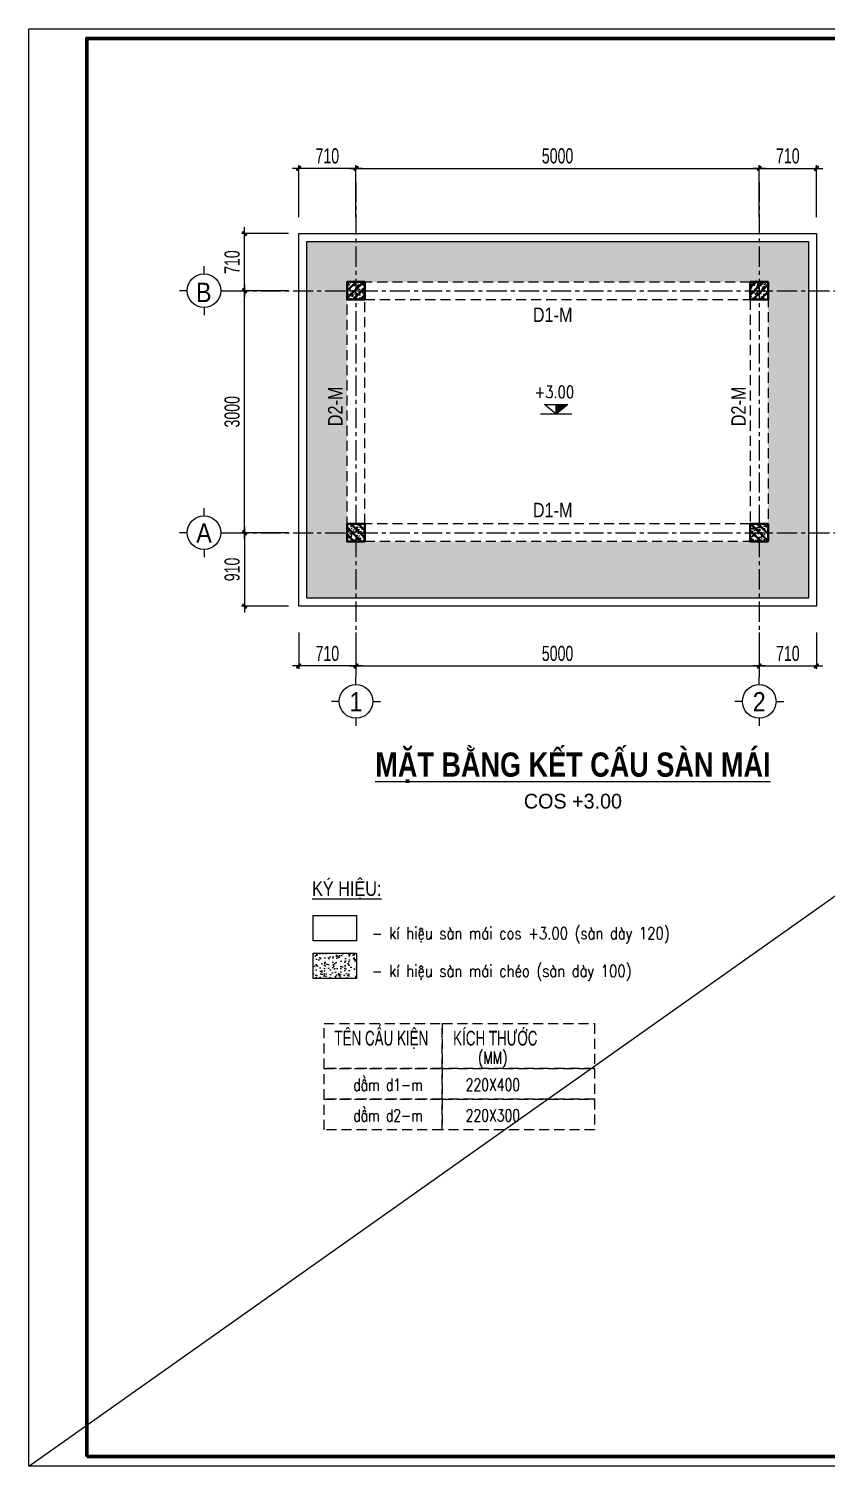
# Model space of a CAD drawing. Header units: millimetres. Extents: x 19378 to 228036, y -611253 to -527887.
# Drawn here: x 186036 to 195925, y -566167 to -548347 of the extents above; entities that cross this region are included whole.
import ezdxf
from ezdxf.enums import TextEntityAlignment as Align

# ---------------------------------------------------------------- set-up
doc = ezdxf.new("R2010")
doc.units = ezdxf.units.MM
doc.header["$MEASUREMENT"] = 0
doc.header["$PDMODE"] = 32
for name, pattern in [('CENTERX2', [4, 2.5, -0.5, 0.5, -0.5]), ('DASHDOT', [1, 0.5, -0.25, 0, -0.25]), ('HIDDEN', [0.375, 0.25, -0.125])]:
    doc.linetypes.add(name, pattern=pattern)
doc.layers.get('Defpoints').update_dxf_attribs({"color": 1})
doc.layers.add('KCS_Plotter', color=11, linetype='Continuous', plot=False)
doc.layers.add('Khungten_LCDI', color=7, linetype='Continuous')
for name, color, linetype, lineweight in [('LC Dim', 8, 'Continuous', 18), ('LC Hatch', 252, 'Continuous', 9), ('LC ISO', 153, 'Continuous', 13), ('LC MANH DUT', 35, 'HIDDEN', 5), ('LC Net dam2', 6, 'Continuous', 40), ('LC Net manh', 236, 'Continuous', 5), ('LC Net thay', 7, 'Continuous', 25), ('LC Net truc', 8, 'DASHDOT', 13), ('LC Text1', 3, 'Continuous', 20), ('LC Text2', 7, 'Continuous', 25)]:
    doc.layers.add(name, color=color, linetype=linetype, lineweight=lineweight)
doc.styles.add('HOATBIF', font='hoatbif.shx', dxfattribs={"width": 0.7})
doc.styles.add('Khungten', font='VHAVAN_1.TTF', dxfattribs={"width": 0.9, "height": 5000})
doc.styles.add('LC 1', font='VHAVANB_1.TTF')
doc.styles.add('LC 2', font='VHARIALN_1.TTF', dxfattribs={"width": 0.7})
doc.styles.add('LC 3', font='vnsimli.shx', dxfattribs={"width": 0.75})
doc.styles.add('LC3', font='VHARIALB_1.TTF', dxfattribs={"width": 0.8})
doc.styles.add('T1', font='Vnsimli.shx', dxfattribs={"width": 0.8})
doc.styles.add('T2', font='VHARIAL_1.TTF', dxfattribs={"width": 0.8})
doc.styles.add('Title', font='VHBLACK_1.TTF', dxfattribs={"width": 0.8})
doc.dimstyles.new('1-100', dxfattribs={"dimscale": 100, "dimtxt": 2.5, "dimasz": 0.35, "dimexe": 0.5, "dimexo": 0, "dimgap": 0.8, "dimtad": 1, "dimdec": 0, "dimzin": 0, "dimdsep": 46, "dimtxsty": 'HOATBIF', "dimblk1": 'DOT', "dimblk2": 'DOT', "dimsah": 1, "dimcen": -1, "dimdle": 1, "dimclrd": 256, "dimclre": 256, "dimclrt": 4, "dimadec": 3, "dimazin": 2, "dimtfac": 0.333333, "dimtdec": 0, "dimtix": 1, "dimtmove": 2, "dimatfit": 3, "dimldrblk": 'DOT', "dimfxl": 1, "dimtvp": 0.833333, "dimtolj": 1, "dimtzin": 0, "dimarcsym": 0})

# ---------------------------------------------------------------- blocks, each defined once
blk = doc.blocks.new('DOT')
at = {"layer": 'LC Dim'}
blk.add_line((-3, 0), (3, 0), dxfattribs=at)
at = {"layer": 'LC Dim', "color": 4}
blk.add_line((-1, -1), (1, 1), dxfattribs=at)
blk.add_lwpolyline([(0.5, 1), (-1, -0.5), (-0.5, -1), (1, 0.5)], close=True, dxfattribs=at)
blk = doc.blocks.new('*D60')
at = {"layer": 'Defpoints', "color": 0, "ltscale": 2, "transparency": 16777216}
for p in [(190093, -555831), (195093, -555831), (195093, -556246)]:
    blk.add_point(p, dxfattribs=at)
at = {"layer": 'LC Dim', "lineweight": -2, "ltscale": 2, "transparency": 16777216}
for p, q in [((190093, -555831), (190093, -556283)), ((195093, -555831), (195093, -556283)), ((190119, -556246), (195067, -556246))]:
    blk.add_line(p, q, dxfattribs=at)
at = {"layer": 'LC Dim', "lineweight": -2, "ltscale": 2, "transparency": 16777216, "xscale": 26.25, "yscale": 26.25, "zscale": 26.25, "rotation": 180}
blk.add_blockref('DOT', (190093, -556246), dxfattribs=at)
at = {"layer": 'LC Dim', "lineweight": -2, "ltscale": 2, "transparency": 16777216, "xscale": 26.25, "yscale": 26.25, "zscale": 26.25}
blk.add_blockref('DOT', (195093, -556246), dxfattribs=at)
at = {"layer": 'LC Dim', "color": 4, "ltscale": 2, "transparency": 16777216, "insert": (192593, -556092), "char_height": 187.5, "attachment_point": 5, "style": 'HOATBIF'}
blk.add_mtext('\\A1;5000', dxfattribs=at)
blk = doc.blocks.new('*D64')
at = {"layer": 'Defpoints', "color": 0, "ltscale": 2, "transparency": 16777216}
for p in [(195093, -550078), (190093, -550681), (195093, -550681)]:
    blk.add_point(p, dxfattribs=at)
at = {"layer": 'LC Dim', "lineweight": -2, "ltscale": 2, "transparency": 16777216}
for p, q in [((190093, -550681), (190093, -550040)), ((190119, -550078), (195067, -550078)), ((195093, -550681), (195093, -550040))]:
    blk.add_line(p, q, dxfattribs=at)
at = {"layer": 'LC Dim', "lineweight": -2, "ltscale": 2, "transparency": 16777216, "xscale": 26.25, "yscale": 26.25, "zscale": 26.25, "rotation": 180}
blk.add_blockref('DOT', (190093, -550078), dxfattribs=at)
at = {"layer": 'LC Dim', "lineweight": -2, "ltscale": 2, "transparency": 16777216, "xscale": 26.25, "yscale": 26.25, "zscale": 26.25}
blk.add_blockref('DOT', (195093, -550078), dxfattribs=at)
at = {"layer": 'LC Dim', "color": 4, "ltscale": 2, "transparency": 16777216, "insert": (192593, -549924), "char_height": 187.5, "attachment_point": 5, "style": 'HOATBIF'}
blk.add_mtext('\\A1;5000', dxfattribs=at)
blk = doc.blocks.new('A$C244B5B27')
at = {"layer": 'LC Hatch'}
h = blk.add_hatch(dxfattribs=at)
h.set_pattern_fill('CHAU-01', color=256, scale=15, pattern_type=2)
h.set_pattern_definition([(50, (-1043319.22, 434015.82), (107.5890274, -9.41282), [11.25, -123.75]), (355, (-1043319.22, 434015.82), (-20.8127, 112.82882), [9, -99]), (100.4514, (-1043310.25, 434015.04), (86.776407, 103.415931), [9.561029, -105.171317]), (46.1842, (-1043319.22, 434045.82), (160.086157, -24.827852), [16.875, -185.625]), (96.6356, (-1043305.88, 434043.75), (140.199406, 146.11768), [14.341543, -157.75695]), (351.1842, (-1043319.22, 434045.82), (140.199292, 146.11779), [13.5, -148.5]), (21, (-1043304.22, 434038.32), (89.536058, -60.3928336), [11.25, -123.75]), (326, (-1043304.22, 434038.32), (36.4973, 108.772507), [9, -99]), (71.4514, (-1043296.76, 434033.29), (126.033394, 48.3795745), [9.561029, -105.171317]), (37.5, (-1043319.22, 434015.823), (1.8239783, 49.9340781), [0, -97.8, 0, -100.5, 0, -99.375]), (7.5, (-1043319.22, 434015.82), (39.4604306, 59.1617568), [0, -57.3, 0, -95.55, 0, -37.875]), (327.5, (-1043352.67, 434015.823), (80.0733654, -3.3832308), [0, -37.5, 0, -117, 0, -155.25]), (317.5, (-1043367.67, 434015.82), (87.4779254, 15.0157473), [0, -48.75, 0, -77.7, 0, -110.25]), (45, (-1043319.22, 434015.82), (-45.0780573, 45.0780573), []), (45, (-1043319.22, 434034.2), (-45.0780573, 45.0780573), [])])
h.paths.add_polyline_path([(110, 110), (-110, 110), (-110, -110), (110, -110)])
at = {"layer": 'LC Net dam2'}
blk.add_lwpolyline([(-110, -110), (110, -110), (110, 110), (-110, 110)], close=True, dxfattribs=at)
blk = doc.blocks.new('*D63')
at = {"layer": 'Defpoints', "color": 0, "ltscale": 2, "transparency": 16777216}
for p in [(188712, -551595), (189255, -551595), (189255, -554595)]:
    blk.add_point(p, dxfattribs=at)
at = {"layer": 'LC Dim', "lineweight": -2, "ltscale": 2, "transparency": 16777216}
for p, q in [((189255, -551595), (188674, -551595)), ((188712, -554568), (188712, -551621)), ((189255, -554595), (188674, -554595))]:
    blk.add_line(p, q, dxfattribs=at)
at = {"layer": 'LC Dim', "lineweight": -2, "ltscale": 2, "transparency": 16777216, "xscale": 26.25, "yscale": 26.25, "zscale": 26.25}
for p, rotation in [((188712, -551595), 90), ((188712, -554595), 270)]:
    blk.add_blockref('DOT', p, dxfattribs=dict(at, rotation=rotation))
at = {"layer": 'LC Dim', "color": 4, "ltscale": 2, "transparency": 16777216, "insert": (188558, -553095), "char_height": 187.5, "attachment_point": 5, "rotation": 90, "style": 'HOATBIF'}
blk.add_mtext('\\A1;3000', dxfattribs=at)
blk = doc.blocks.new('Nha o can bo nhan vien Trung doan')
at = {"layer": 'Defpoints', "lineweight": 0}
blk.add_lwpolyline([(-1200, -14850), (-1200, 14850), (40800, 14850), (40800, -14850)], close=True, dxfattribs=at)
at = {"layer": 'Khungten_LCDI', "color": 5, "lineweight": 60}
blk.add_lwpolyline([(0, -14650), (0, 14650), (40600, 14650), (40600, -14650)], close=True, dxfattribs=at)
at = {"color": 7, "style": 'Khungten', "width": 0.8}
for tag, p in [('REVISION', (39499, -10746)), ('NGAYHT', (39546, -11609))]:
    blk.add_attdef(tag, text='', height=200, dxfattribs=at).set_placement(p, align=Align.CENTER)
at = {"layer": 'LC Text1', "style": 'Title', "width": 1.485915}
for tag, p, p2 in [('TENBANVE1', (36913, -8886), (40339, -8886)), ('TENBANVE2', (36913, -9562), (40339, -9562))]:
    blk.add_attdef(tag, text='', height=250, dxfattribs=at).set_placement(p, p2, align=Align.FIT)
at = {"layer": 'LC Text1', "style": 'Title', "width": 0.7}
blk.add_attdef('SOBANVE', text='', height=250, dxfattribs=at).set_placement((39562, -13896), align=Align.CENTER)
blk = doc.blocks.new('Caodo1')
at = {"layer": 'LC Text1'}
blk.add_hatch(color=256, dxfattribs=at).paths.add_polyline_path([(0, 0), (243, 200), (0, 200)])
for p, q in [((324, 0), (-324, 0)), ((0, 0), (0, 200))]:
    blk.add_line(p, q, dxfattribs=at)
blk.add_lwpolyline([(-243, 200), (243, 200), (0, 0), (0, 0)], close=True, dxfattribs=at)
at = {"layer": 'LC Text1', "style": 'T1', "width": 0.8}
blk.add_attdef('%%P0,00', text='', height=250, dxfattribs=at).set_placement((-39, 460), align=Align.MIDDLE_CENTER)
blk = doc.blocks.new('TIEUDE1')
at = {"layer": 'LC Text2', "color": 7, "style": 'LC 1'}
blk.add_attdef('TIªU§Ò', text='', height=5, dxfattribs=at).set_placement((0, 0), align=Align.BOTTOM_CENTER)
blk.add_attdef('TL', text='', height=3, dxfattribs=at).set_placement((0, -2), align=Align.TOP_CENTER)
blk = doc.blocks.new('*D65')
at = {"layer": 'Defpoints', "color": 0, "ltscale": 2, "transparency": 16777216}
for p in [(189383, -555831), (190093, -555831), (189383, -556246)]:
    blk.add_point(p, dxfattribs=at)
at = {"layer": 'LC Dim', "lineweight": -2, "ltscale": 2, "transparency": 16777216}
for p, q in [((189383, -555831), (189383, -556283)), ((190093, -555831), (190093, -556283)), ((190067, -556246), (189409, -556246))]:
    blk.add_line(p, q, dxfattribs=at)
at = {"layer": 'LC Dim', "lineweight": -2, "ltscale": 2, "transparency": 16777216, "xscale": 26.25, "yscale": 26.25, "zscale": 26.25, "rotation": 180}
blk.add_blockref('DOT', (189383, -556246), dxfattribs=at)
at = {"layer": 'LC Dim', "lineweight": -2, "ltscale": 2, "transparency": 16777216, "xscale": 26.25, "yscale": 26.25, "zscale": 26.25}
blk.add_blockref('DOT', (190093, -556246), dxfattribs=at)
at = {"layer": 'LC Dim', "color": 4, "ltscale": 2, "transparency": 16777216, "insert": (189738, -556092), "char_height": 187.5, "attachment_point": 5, "style": 'HOATBIF'}
blk.add_mtext('\\A1;710', dxfattribs=at)
blk = doc.blocks.new('*D66')
at = {"layer": 'Defpoints', "color": 0, "ltscale": 2, "transparency": 16777216}
for p in [(195093, -555831), (195803, -555831), (195803, -556246)]:
    blk.add_point(p, dxfattribs=at)
at = {"layer": 'LC Dim', "lineweight": -2, "ltscale": 2, "transparency": 16777216}
for p, q in [((195093, -555831), (195093, -556283)), ((195803, -555831), (195803, -556283)), ((195119, -556246), (195777, -556246))]:
    blk.add_line(p, q, dxfattribs=at)
at = {"layer": 'LC Dim', "lineweight": -2, "ltscale": 2, "transparency": 16777216, "xscale": 26.25, "yscale": 26.25, "zscale": 26.25, "rotation": 180}
blk.add_blockref('DOT', (195093, -556246), dxfattribs=at)
at = {"layer": 'LC Dim', "lineweight": -2, "ltscale": 2, "transparency": 16777216, "xscale": 26.25, "yscale": 26.25, "zscale": 26.25}
blk.add_blockref('DOT', (195803, -556246), dxfattribs=at)
at = {"layer": 'LC Dim', "color": 4, "ltscale": 2, "transparency": 16777216, "insert": (195448, -556092), "char_height": 187.5, "attachment_point": 5, "style": 'HOATBIF'}
blk.add_mtext('\\A1;710', dxfattribs=at)
blk = doc.blocks.new('*D91')
at = {"layer": 'Defpoints', "color": 0, "ltscale": 2, "transparency": 16777216}
for p in [(188712, -550885), (189255, -550885), (189255, -551595)]:
    blk.add_point(p, dxfattribs=at)
at = {"layer": 'LC Dim', "lineweight": -2, "ltscale": 2, "transparency": 16777216}
for p, q in [((189255, -550885), (188674, -550885)), ((188712, -551568), (188712, -550911)), ((189255, -551595), (188674, -551595))]:
    blk.add_line(p, q, dxfattribs=at)
at = {"layer": 'LC Dim', "lineweight": -2, "ltscale": 2, "transparency": 16777216, "xscale": 26.25, "yscale": 26.25, "zscale": 26.25}
for p, rotation in [((188712, -550885), 90), ((188712, -551595), 270)]:
    blk.add_blockref('DOT', p, dxfattribs=dict(at, rotation=rotation))
at = {"layer": 'LC Dim', "color": 4, "ltscale": 2, "transparency": 16777216, "insert": (188558, -551240), "char_height": 187.5, "attachment_point": 5, "rotation": 90, "style": 'HOATBIF'}
blk.add_mtext('\\A1;710', dxfattribs=at)
blk = doc.blocks.new('*D92')
at = {"layer": 'Defpoints', "color": 0, "ltscale": 2, "transparency": 16777216}
for p in [(189255, -554595), (188712, -555505), (189255, -555505)]:
    blk.add_point(p, dxfattribs=at)
at = {"layer": 'LC Dim', "lineweight": -2, "ltscale": 2, "transparency": 16777216}
for p, q in [((189255, -554595), (188674, -554595)), ((188712, -554621), (188712, -555478)), ((189255, -555505), (188674, -555505))]:
    blk.add_line(p, q, dxfattribs=at)
at = {"layer": 'LC Dim', "lineweight": -2, "ltscale": 2, "transparency": 16777216, "xscale": 26.25, "yscale": 26.25, "zscale": 26.25}
for p, rotation in [((188712, -554595), 90), ((188712, -555505), 270)]:
    blk.add_blockref('DOT', p, dxfattribs=dict(at, rotation=rotation))
at = {"layer": 'LC Dim', "color": 4, "ltscale": 2, "transparency": 16777216, "insert": (188558, -555050), "char_height": 187.5, "attachment_point": 5, "rotation": 90, "style": 'HOATBIF'}
blk.add_mtext('\\A1;910', dxfattribs=at)
blk = doc.blocks.new('*D93')
at = {"layer": 'Defpoints', "color": 0, "ltscale": 2, "transparency": 16777216}
for p in [(195803, -550078), (195093, -550681), (195803, -550681)]:
    blk.add_point(p, dxfattribs=at)
at = {"layer": 'LC Dim', "lineweight": -2, "ltscale": 2, "transparency": 16777216}
for p, q in [((195093, -550681), (195093, -550040)), ((195119, -550078), (195777, -550078)), ((195803, -550681), (195803, -550040))]:
    blk.add_line(p, q, dxfattribs=at)
at = {"layer": 'LC Dim', "lineweight": -2, "ltscale": 2, "transparency": 16777216, "xscale": 26.25, "yscale": 26.25, "zscale": 26.25, "rotation": 180}
blk.add_blockref('DOT', (195093, -550078), dxfattribs=at)
at = {"layer": 'LC Dim', "lineweight": -2, "ltscale": 2, "transparency": 16777216, "xscale": 26.25, "yscale": 26.25, "zscale": 26.25}
blk.add_blockref('DOT', (195803, -550078), dxfattribs=at)
at = {"layer": 'LC Dim', "color": 4, "ltscale": 2, "transparency": 16777216, "insert": (195448, -549924), "char_height": 187.5, "attachment_point": 5, "style": 'HOATBIF'}
blk.add_mtext('\\A1;710', dxfattribs=at)
blk = doc.blocks.new('*D94')
at = {"layer": 'Defpoints', "color": 0, "ltscale": 2, "transparency": 16777216}
for p in [(189383, -550078), (189383, -550681), (190093, -550681)]:
    blk.add_point(p, dxfattribs=at)
at = {"layer": 'LC Dim', "lineweight": -2, "ltscale": 2, "transparency": 16777216}
for p, q in [((189383, -550681), (189383, -550040)), ((190067, -550078), (189409, -550078)), ((190093, -550681), (190093, -550040))]:
    blk.add_line(p, q, dxfattribs=at)
at = {"layer": 'LC Dim', "lineweight": -2, "ltscale": 2, "transparency": 16777216, "xscale": 26.25, "yscale": 26.25, "zscale": 26.25, "rotation": 180}
blk.add_blockref('DOT', (189383, -550078), dxfattribs=at)
at = {"layer": 'LC Dim', "lineweight": -2, "ltscale": 2, "transparency": 16777216, "xscale": 26.25, "yscale": 26.25, "zscale": 26.25}
blk.add_blockref('DOT', (190093, -550078), dxfattribs=at)
at = {"layer": 'LC Dim', "color": 4, "ltscale": 2, "transparency": 16777216, "insert": (189738, -549924), "char_height": 187.5, "attachment_point": 5, "style": 'HOATBIF'}
blk.add_mtext('\\A1;710', dxfattribs=at)
blk = doc.blocks.new('TTRUC')
at = {"layer": 'LC ISO'}
for p, q in [((0, 6.95), (0, 10.13)), ((-6.95, 0), (-10.13, 0)), ((6.95, 0), (10.13, 0)), ((0, -6.95), (0, -10.13))]:
    blk.add_line(p, q, dxfattribs=at)
at = {"layer": 'LC Net manh'}
blk.add_circle((0, 0), 6.95, dxfattribs=at)

msp = doc.modelspace()

# ---------------------------------------------------------------- hatches: boundary and pattern name
at = {"layer": 'LC Hatch', "ltscale": 2}
h = msp.add_hatch(dxfattribs=at)
h.set_pattern_fill('AR-CONC', color=256, scale=30, style=0)
h.set_pattern_definition([(50, (0, 0), (215.178055, -18.82564), [22.5, -247.5]), (355, (0, 0), (-41.6254, 225.65764), [18, -198]), (100.4514, (17.93, -1.57), (173.552815, 206.83186), [19.12206, -210.34263]), (46.1842, (0, 60), (320.17231, -49.6557), [33.75, -371.25]), (96.6356, (26.68, 55.86), (280.39881, 292.23536), [28.68309, -315.5139]), (351.1842, (0, 60), (280.39858, 292.23558), [27, -297]), (21, (30, 45), (179.072116, -120.785667), [22.5, -247.5]), (326, (30, 45), (72.9946, 217.54501), [18, -198]), (71.4514, (44.92, 34.93), (252.06679, 96.75915), [19.12206, -210.34263]), (37.5, (0, 0), (3.647957, 99.868156), [0, -195.6, 0, -201, 0, -198.75]), (7.5, (0, 0), (78.920861, 118.323514), [0, -114.6, 0, -191.1, 0, -75.75]), (327.5, (-66.9, 0), (160.146731, -6.766462), [0, -75, 0, -234, 0, -310.5]), (317.5, (-96.9, 0), (174.95585, 30.031495), [0, -97.5, 0, -155.4, 0, -220.5])])
h.paths.add_polyline_path([(189983, -551484.6), (195203, -551484.6), (195203, -554704.6), (189983, -554704.6)], flags=16)
h.paths.add_polyline_path([(189483, -550984.6), (195703, -550984.6), (195703, -555404.6), (189483, -555404.6)])
h = msp.add_hatch(dxfattribs=at)
h.set_pattern_fill('AR-CONC', color=256, scale=20, style=0)
h.set_pattern_definition([(50, (0, 0), (143.452037, -12.550427), [15, -165]), (355, (0, 0), (-27.750267, 150.438427), [12, -132]), (100.4514, (11.95, -1.05), (115.701876, 137.88791), [12.748038, -140.228422]), (46.1842, (0, 40), (213.44821, -33.103803), [22.5, -247.5]), (96.6356, (17.79, 37.24), (186.93254, 194.823574), [19.12206, -210.3426]), (351.1842, (0, 40), (186.93239, 194.82372), [18, -198]), (21, (20, 30), (119.38141, -80.523778), [15, -165]), (326, (20, 30), (48.663066, 145.03001), [12, -132]), (71.4514, (29.95, 23.29), (168.044526, 64.5061), [12.748038, -140.228422]), (37.5, (0, 0), (2.431971, 66.5787708), [0, -130.4, 0, -134, 0, -132.5]), (7.5, (0, 0), (52.6139075, 78.882342), [0, -76.4, 0, -127.4, 0, -50.5]), (327.5, (-44.6, 0), (106.764487, -4.5109743), [0, -50, 0, -156, 0, -207]), (317.5, (-64.6, 0), (116.637234, 20.020996), [0, -65, 0, -103.6, 0, -147])])
h.paths.add_polyline_path([(190099.8, -560121.6), (190099.8, -559806.4), (189560.6, -559806.4), (189560.6, -560121.6)])

# ---------------------------------------------------------------- linework, layer by layer
at = {"layer": 'KCS_Plotter', "ltscale": 2}
msp.add_line((186035.6, -566167.2), (211235.6, -548347.2), dxfattribs=at)
at = {"layer": 'LC MANH DUT', "ltscale": 500}
for points in [[(189983, -551484.6), (195203, -551484.6), (195203, -554704.6), (189983, -554704.6)], [(189699.8, -560679.8), (191164, -560679.8), (191164, -561237.3), (189699.8, -561237.3)], [(191164, -560679.8), (193052.2, -560679.8), (193052.2, -561237.3), (191164, -561237.3)], [(189699.8, -561237.3), (191164, -561237.3), (191164, -561617.9), (189699.8, -561617.9)], [(191164, -561237.3), (193052.2, -561237.3), (193052.2, -561617.9), (191164, -561617.9)], [(189699.8, -561617.9), (191164, -561617.9), (191164, -561998.5), (189699.8, -561998.5)], [(191164, -561617.9), (193052.2, -561617.9), (193052.2, -561998.5), (191164, -561998.5)]]:
    msp.add_lwpolyline(points, close=True, dxfattribs=at)
msp.add_lwpolyline([(190203, -554484.6), (190203, -551704.6), (194983, -551704.6), (194983, -554484.6), (190203, -554484.6)], dxfattribs=at)
at = {"layer": 'LC Net manh', "ltscale": 2}
msp.add_lwpolyline([(189483, -550984.6), (195703, -550984.6), (195703, -555404.6), (189483, -555404.6)], close=True, dxfattribs=at)
at = {"layer": 'LC Net thay', "ltscale": 2}
msp.add_lwpolyline([(189383, -550884.6), (195803, -550884.6), (195803, -555504.6), (189383, -555504.6)], close=True, dxfattribs=at)
at = {"layer": 'LC Net thay'}
for points in [[(189560.6, -559339.6), (190099.8, -559339.6), (190099.8, -559654.8), (189560.6, -559654.8)], [(189560.6, -559806.4), (190099.8, -559806.4), (190099.8, -560121.6), (189560.6, -560121.6)]]:
    msp.add_lwpolyline(points, close=True, dxfattribs=at)
at = {"layer": 'LC Net truc', "linetype": 'CENTERX2', "ltscale": 100}
for p, q in [((190093, -550247.5), (190093, -556381.6)), ((195093, -550247.5), (195093, -556381.6)), ((195093, -550247.5), (195093, -556381.6)), ((188513, -551594.6), (196645.7, -551594.6)), ((188513, -554594.6), (196645.7, -554594.6))]:
    msp.add_line(p, q, dxfattribs=at)

# ---------------------------------------------------------------- block references
at = {"layer": 'LC Hatch', "rotation": 180}
for p in [(190093, -551594.6), (195093, -551594.6)]:
    msp.add_blockref('A$C244B5B27', p, dxfattribs=at)
at = {"layer": 'LC Hatch', "xscale": -1}
for p in [(190093, -554594.6), (195093, -554594.6)]:
    msp.add_blockref('A$C244B5B27', p, dxfattribs=at)
at = {"layer": 'LC ISO', "xscale": 30, "yscale": 30, "zscale": 30, "rotation": 180}
msp.add_blockref('TTRUC', (188209, -551594.6), dxfattribs=at)
at = {"layer": 'LC ISO', "xscale": 30, "yscale": 30, "zscale": 30}
for p in [(188209, -554594.6), (190093, -556685.6), (195093, -556685.6)]:
    msp.add_blockref('TTRUC', p, dxfattribs=at)
at = {"layer": 'LC Net thay', "xscale": 0.6, "yscale": 0.6, "zscale": 0.6}
msp.add_blockref('Nha o can bo nhan vien Trung doan', (186755.6, -557257.2), dxfattribs=at)
at = {"layer": 'LC Text1'}
ref = msp.add_blockref('Caodo1', (192575.3, -553125.1), dxfattribs=dict(at, xscale=0.6, yscale=0.6, zscale=0.6))
ref.add_attrib('%%P0,00', '+3.00', dxfattribs={"layer": 'LC Text2', "height": 150, "style": 'T1', "width": 0.8}).set_placement((192551.9, -552849.4), align=Align.MIDDLE_CENTER)
at = {"layer": 'LC Text2'}
ref = msp.add_blockref('TIEUDE1', (192783.4, -557709.2), dxfattribs=dict(at, xscale=60.95999999999999, yscale=60.95999999999999, zscale=60.95999999999999))
ref.add_attrib('TIªU§Ò', '%%UmÆt b»ng kÕt cÊu sµn m¸i', dxfattribs={"color": 7, "height": 300.192, "style": 'LC3', "width": 0.8}).set_placement((192783.4, -557709.2), align=Align.BOTTOM_CENTER)
ref.add_attrib('TL', 'cos +3.00', dxfattribs={"color": 7, "height": 182.88, "style": 'LC 1'}).set_placement((192783.4, -557831.1), align=Align.TOP_CENTER)

# ---------------------------------------------------------------- texts
at = {"layer": 'LC Text1', "ltscale": 0.2, "style": 'LC 1', "width": 0.9}
for s, p in [('b', (188205.5, -551807.1)), ('a', (188209.2, -554791.6)), ('1', (190093, -556882.5)), ('2', (195093, -556882.5))]:
    msp.add_text(s, height=240, dxfattribs=at).set_placement(p, align=Align.BOTTOM_CENTER)
at = {"layer": 'LC Text1', "color": 3, "style": 'LC 3'}
for s, width, p in [('- kÝ hiÖu sµn m¸i cos +3.00 (sµn dµy 120)', 0.8, (190289.6, -559634.9)), ('- kÝ hiÖu sµn m¸i chÐo (sµn dµy 100)', 0.8, (190289.6, -560101.1)), ('(MM)', 0.75, (191604.3, -561177)), ('dÇm d1-m', 0.75, (190059.1, -561512.4)), ('dÇm d2-m', 0.75, (190059.1, -561893))]:
    msp.add_text(s, height=150, dxfattribs=dict(at, width=width)).set_placement(p)
at = {"layer": 'LC Text1', "color": 3, "style": 'LC 3', "width": 0.75}
for s, p in [('220X400', (191790.9, -561512.4)), ('220X300', (191790.9, -561893))]:
    msp.add_text(s, height=150, dxfattribs=at).set_placement(p, align=Align.CENTER)
at = {"layer": 'LC Text2', "style": 'T2', "width": 0.8}
msp.add_text('%%UKý HIÖU:', height=180, dxfattribs=at).set_placement((189548.5, -559096.4))
at = {"layer": 'LC Text2', "lineweight": -2, "style": 'LC 2', "width": 0.8}
for s, height, p in [('tªn cÊu kiÖn', 181.604, (189826.2, -560951)), ('kÝch th\xadíc', 181.6, (191297.9, -560951))]:
    msp.add_text(s, height=height, dxfattribs=at).set_placement(p)
at = {"layer": 'LC Text2', "char_height": 180, "attachment_point": 7, "style": 'T2'}
for insert in [(192286.4, -551982.8), (192286.4, -554403.5)]:
    msp.add_mtext('d1-m', dxfattribs=dict(at, insert=insert))
at = {"layer": 'LC Text2', "char_height": 180, "attachment_point": 7, "rotation": 90, "style": 'T2'}
for insert in [(189927, -553274.7), (194927, -553274.7)]:
    msp.add_mtext('d2-m', dxfattribs=dict(at, insert=insert))

# ---------------------------------------------------------------- dimensions: what is measured, and where the dimension line sits
at = {"layer": 'LC Dim', "ltscale": 2}
for base, p1, p2, picture, middle in [((189383, -550078), (190093, -550680.9), (189383, -550680.9), '*D94', (189738, -549924.2)), ((195093, -550078), (190093, -550680.9), (195093, -550680.9), '*D64', (192593, -549924.2)), ((195803, -550078), (195093, -550680.9), (195803, -550680.9), '*D93', (195448, -549924.2)), ((189383, -556245.9), (190093, -555831), (189383, -555831), '*D65', (189738, -556092.1)), ((195093, -556245.9), (190093, -555831), (195093, -555831), '*D60', (192593, -556092.1)), ((195803, -556245.9), (195093, -555831), (195803, -555831), '*D66', (195448, -556092.1))]:
    dim = msp.add_linear_dim(base=base, p1=p1, p2=p2, dimstyle='1-100', override={"dimscale": 75}, dxfattribs=at)
    dim.commit()
    dim.dimension.update_dxf_attribs({"geometry": picture, "text_midpoint": middle})
for base, p1, p2, picture, middle in [((188711.7, -550884.6), (189254.8, -551594.6), (189254.8, -550884.6), '*D91', (188557.9, -551239.6)), ((188711.7, -551594.6), (189254.8, -554594.6), (189254.8, -551594.6), '*D63', (188557.9, -553094.6)), ((188711.7, -555504.6), (189254.8, -554594.6), (189254.8, -555504.6), '*D92', (188557.9, -555049.6))]:
    dim = msp.add_linear_dim(base=base, p1=p1, p2=p2, angle=90, dimstyle='1-100', override={"dimscale": 75}, dxfattribs=at)
    dim.commit()
    dim.dimension.update_dxf_attribs({"geometry": picture, "text_midpoint": middle})

doc.saveas('drawing.dxf')
